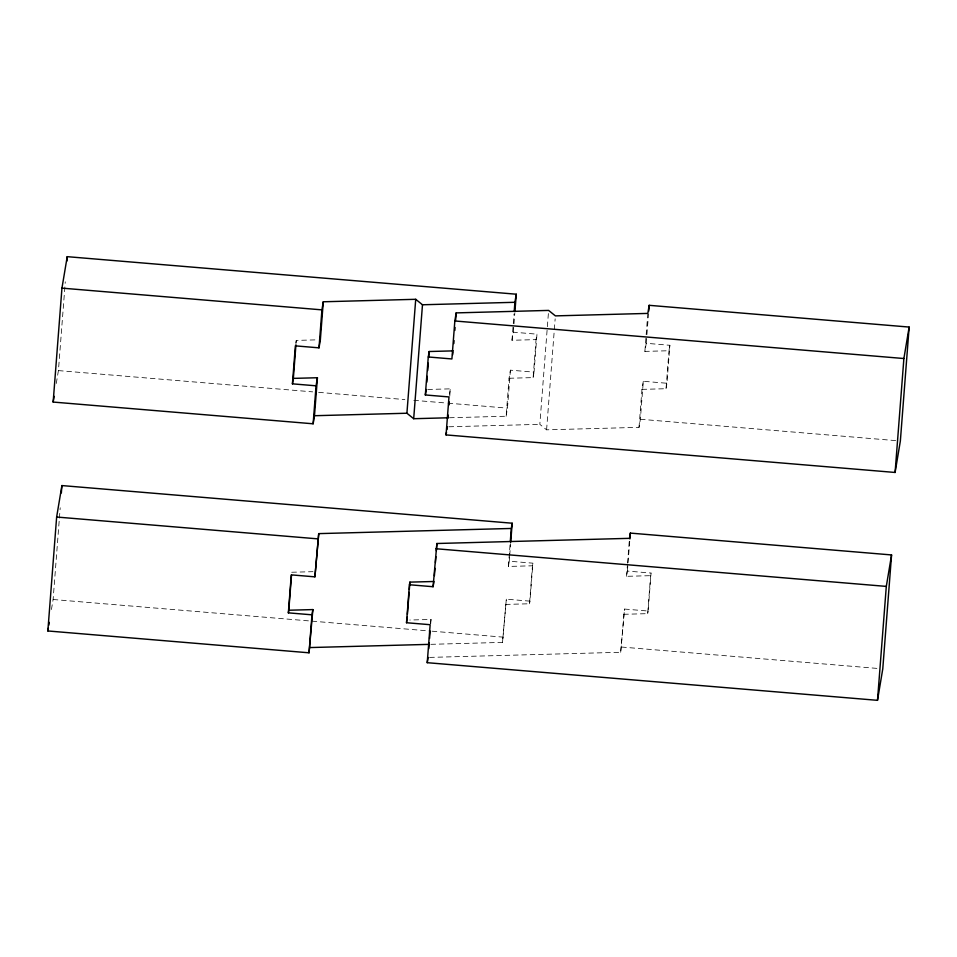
<?xml version="1.0" encoding="UTF-8"?>
<svg xmlns="http://www.w3.org/2000/svg" width="957" height="957" viewBox="0 0 957 957"><rect width="100%" height="100%" fill="white"/><g stroke="black" fill="none" stroke-linecap="round" stroke-linejoin="round"><path stroke-width="0.72" stroke-dasharray="4.79 3.59" d="M56.272 383.47L58.425 370.598L65.279 281.825M51.439 609.513L53.114 599.501L59.286 519.603M59.394 518.12L60.195 507.76M296.048 343.324L296.275 340.405L317.521 339.831M430.698 623.844L431.033 619.466L409.799 620.028M449.766 396.15L450.328 388.853L427.671 389.463M449.467 417.754L506.121 416.235L509.052 378.254L510.404 370.168L534.042 372.141L536.973 334.172L513.335 332.187L511.983 340.273L536.052 339.627L536.973 334.172M511.983 340.273L514.017 313.98M506.121 416.235L507.473 408.149L510.404 370.168M513.335 332.187L514.806 313.202M430.853 644.324L502.509 642.398L506.325 599.178L529.963 601.152L532.893 563.171L509.256 561.197L508.382 566.436L532.451 565.79L532.893 563.171M508.382 566.436L510.177 543.062M502.509 642.398L506.325 599.178M509.256 561.197L509.591 556.818M509.71 555.347L510.607 543.672M509.052 378.254L533.121 377.608L536.052 339.627M669.876 345.286L668.967 350.74L644.886 351.386L646.25 343.3L669.876 345.286L666.945 383.255L643.307 381.281L640.377 419.262L639.025 427.348L546.591 429.825L539.832 424.346L548.505 311.898M505.452 604.417L529.52 603.771L532.451 565.79M546.591 429.825L555.156 318.848M429.597 657.399L620.686 652.279L624.49 609.059L648.128 611.033L651.059 573.052L627.421 571.078L626.548 576.317L650.616 575.671L651.059 573.052M626.548 576.317L627.445 564.63M627.565 563.171L629.479 538.336M620.686 652.279L624.49 609.059M627.421 571.078L629.79 540.406M639.025 427.348L641.956 389.367L643.307 381.281M644.886 351.386L647.817 313.406M646.25 343.3L646.812 336.003M646.92 334.543L648.499 314.087M623.617 614.298L647.686 613.652L650.616 575.671M641.956 389.367L666.036 388.721L668.967 350.74M295.821 343.132L296.275 340.405M449.431 394.236L450.328 388.853M430.375 623.402L431.033 619.466M533.121 377.608L534.042 372.141M529.52 603.771L529.963 601.152M666.036 388.721L666.945 383.255M647.686 613.652L648.128 611.033M448.893 426.786L539.832 424.346M291.718 572.25L312.963 571.676M58.425 370.598L312.688 391.868M318.633 392.358L404.871 399.571M413.795 400.313L446.512 403.053M447.996 403.172L507.473 408.149M640.377 419.262L895.896 440.627M53.114 599.501L430.578 631.07M432.062 631.189L503.394 637.159M621.56 647.04L878.311 668.5"/><path stroke-width="1.44" d="M317.425 377.74L316.061 385.815L292.435 383.841L293.344 378.386L317.425 377.74L314.482 415.721L313.13 423.795L53.161 402.06L61.954 288.129L67.217 256.667L516.266 294.206L514.914 311.743M66.882 261.105L67.217 256.667M312.867 609.585L311.982 614.825L288.356 612.851L288.787 610.231L312.867 609.585L309.051 652.806L47.85 630.962L56.642 517.031L61.906 485.57L512.186 523.216L510.715 542.2M61.344 492.963L61.906 485.57M292.435 383.841L295.366 345.86L319.004 347.846L320.356 339.759L323.287 301.778L415.721 299.302L422.48 304.769L514.914 302.292L516.266 294.206M293.344 378.386L295.94 344.783M288.356 612.851L291.287 574.87L314.913 576.844L318.729 533.623L511.313 528.455L512.186 523.216M288.787 610.231L291.502 575.169M313.13 423.795L316.061 385.815M319.004 347.846L321.935 309.865L323.287 301.778M309.051 652.806L311.982 614.825M314.913 576.844L318.729 533.623M447.972 417.79L413.687 418.711L406.916 413.233L415.721 299.302M413.687 418.711L422.48 304.769M433.09 586.725L436.894 543.504L629.479 538.336L630.352 533.097L891.565 554.94L882.773 668.871L877.497 700.333L427.229 662.687L430.16 624.706L406.522 622.732L409.452 584.751L409.895 582.131L433.964 581.485L433.09 586.725L409.452 584.751M407.192 617.193L406.522 622.732M407.407 614.262L409.106 592.359M409.333 589.428L409.895 582.131M428.269 356.973L451.907 358.959L454.838 320.978L456.19 312.891L548.624 310.415L555.395 315.882L647.817 313.406L649.181 305.319L909.15 327.067L900.358 440.998L895.094 472.459L446.046 434.909L448.977 396.94L425.339 394.954L428.269 356.973L429.191 351.518L453.259 350.872M426.822 382.19L427.277 376.352M427.719 370.503L428.281 363.205M428.736 357.356L429.191 351.518M428.784 648.679L429.226 642.841M429.573 638.451L430.136 631.153M434.418 575.635L434.98 568.338M435.435 562.489L435.878 556.651M436.332 550.813L436.894 543.504M448.079 418.065L448.295 415.147M449.084 404.919L449.312 402M453.821 343.563L454.049 340.644M454.838 330.416L455.065 327.497M455.628 320.2L456.19 312.891M514.232 311.061L514.914 302.292M510.296 541.602L511.313 528.455M629.909 538.935L630.352 533.097M648.726 311.169L649.181 305.319M877.497 700.333L886.302 586.402L891.565 554.94M895.094 472.459L903.887 358.528L909.15 327.067M53.161 402.06L54.118 396.342M47.85 630.962L48.328 628.103M48.807 625.244L49.286 622.385M425.339 394.954L426.26 389.499M452.589 354.915L453.032 352.224M446.046 434.909L446.5 432.217M446.943 429.526L447.398 426.834M427.229 662.687L428.102 657.447M314.482 415.721L406.916 413.233M309.936 647.566L429.358 644.36M61.954 288.129L321.935 309.865M454.838 320.978L903.887 358.528M56.642 517.031L317.844 538.863M436.021 548.744L886.302 586.402"/></g></svg>
